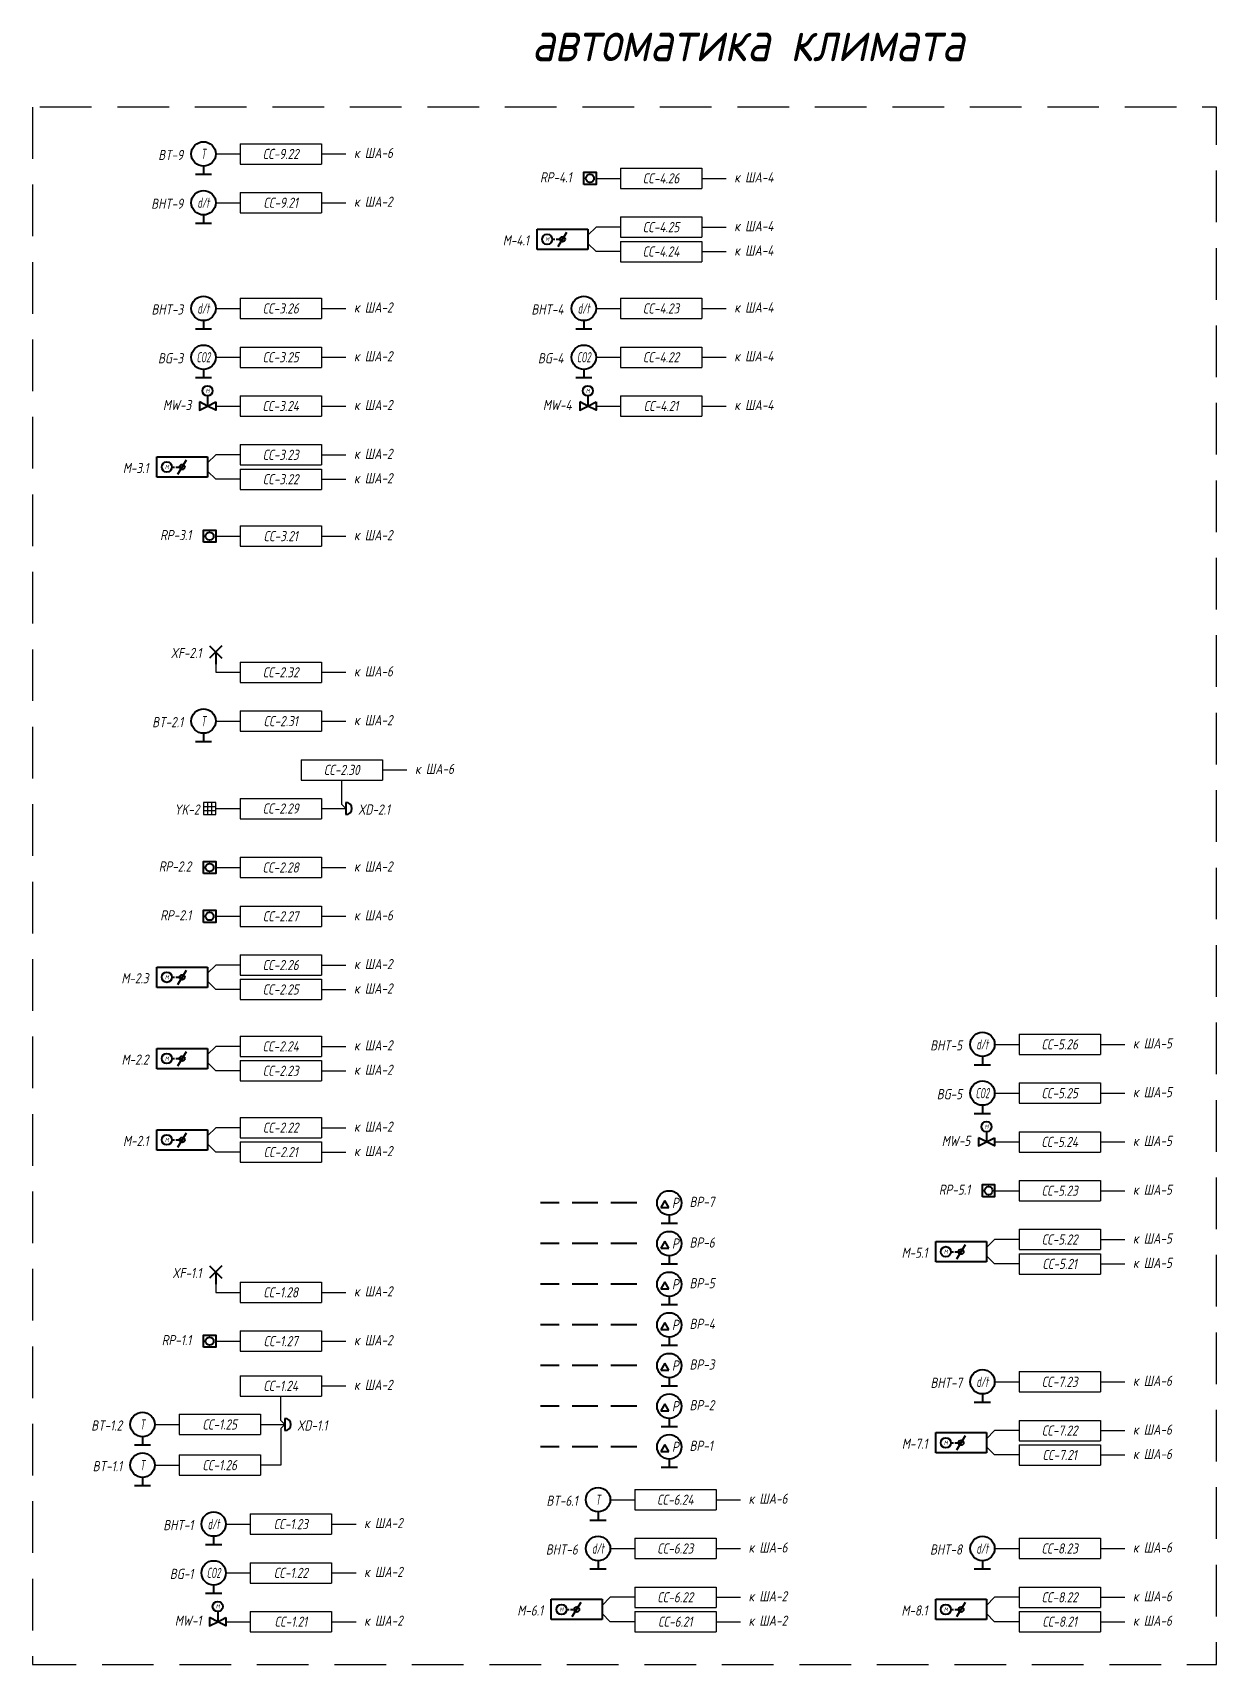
# Model space of a CAD drawing. Header units: millimetres. Extents: x -1048 to 2740, y -712 to 253.
# Drawn here: x 1325 to 1616, y -295.5 to 105.8 of the extents above; entities that cross this region are included whole.
import ezdxf
from ezdxf.enums import TextEntityAlignment as Align

# ---------------------------------------------------------------- set-up
doc = ezdxf.new("R2010")
doc.units = ezdxf.units.MM
doc.linetypes.add('DASHED', pattern=[19.05, 12.7, -6.35])
doc.layers.add('noprint', color=2, linetype='Continuous', plot=False)
doc.styles.get("Standard").update_dxf_attribs({"font": 'arial.ttf'})
doc.styles.add('ГОСТ-ISOCPEUR', font='isocpeui.ttf', dxfattribs={"width": 0.8})
doc.linetypes.add('24AC', pattern='A,20,-5,["24AC",Standard,S=2.54,R=0,X=-5,Y=-1.27],-5', length=30)

# ---------------------------------------------------------------- blocks, each defined once
blk = doc.blocks.new('вентиль с электроприводом')
at = {"color": 0, "linetype": 'DASHED', "lineweight": -2}
blk.add_line((0, 2.5), (0, 0), dxfattribs=at)
at = {"color": 0, "lineweight": -2}
for points in [[(-2, 1), (-2, -1), (0, 0), (-2, 1)], [(2, 1), (2, -1), (0, 0), (2, 1)]]:
    blk.add_lwpolyline(points, dxfattribs=at)
blk.add_circle((0, 3.75), 1.25, dxfattribs=at)
at = {"color": 0, "lineweight": -2, "style": 'ГОСТ-ISOCPEUR', "width": 0.8}
blk.add_text('M', height=1, rotation=360, dxfattribs=at).set_placement((0, 3.75), align=Align.MIDDLE_CENTER)
blk = doc.blocks.new('*T330')
at = {"color": 0, "lineweight": -2}
for p, q in [((0, 0), (20, 0)), ((0, 0), (0, -5)), ((20, 0), (20, -5)), ((0, -5), (20, -5))]:
    blk.add_line(p, q, dxfattribs=at)
at = {"color": 0, "insert": (10, -2.5), "char_height": 2.5, "width": 19, "attachment_point": 5, "style": 'ГОСТ-ISOCPEUR'}
blk.add_mtext('{СС-1.21}', dxfattribs=at)
blk = doc.blocks.new('датчик CO2')
at = {"color": 0, "lineweight": -2}
for p, q in [((-2, 0), (2, 0)), ((0, 2), (0, 0))]:
    blk.add_line(p, q, dxfattribs=at)
blk.add_circle((0, 5), 3, dxfattribs=at)
at = {"color": 0, "lineweight": -2, "style": 'ГОСТ-ISOCPEUR', "width": 0.6}
blk.add_text('CO2', height=2.5, rotation=360, dxfattribs=at).set_placement((-0.01, 5), align=Align.MIDDLE_CENTER)
blk = doc.blocks.new('*T331')
at = {"color": 0, "lineweight": -2}
for p, q in [((0, 0), (20, 0)), ((0, 0), (0, -5)), ((20, 0), (20, -5)), ((0, -5), (20, -5))]:
    blk.add_line(p, q, dxfattribs=at)
at = {"color": 0, "insert": (10, -2.5), "char_height": 2.5, "width": 19, "attachment_point": 5, "style": 'ГОСТ-ISOCPEUR'}
blk.add_mtext('{СС-1.22}', dxfattribs=at)
blk = doc.blocks.new('*T332')
at = {"color": 0, "lineweight": -2}
for p, q in [((0, 0), (20, 0)), ((0, 0), (0, -5)), ((20, 0), (20, -5)), ((0, -5), (20, -5))]:
    blk.add_line(p, q, dxfattribs=at)
at = {"color": 0, "insert": (10, -2.5), "char_height": 2.5, "width": 19, "attachment_point": 5, "style": 'ГОСТ-ISOCPEUR'}
blk.add_mtext('{СС-1.23}', dxfattribs=at)
blk = doc.blocks.new('датчик температуры и влажности')
at = {"color": 0, "lineweight": -2}
for p, q in [((-2, 0), (2, 0)), ((0, 2), (0, 0))]:
    blk.add_line(p, q, dxfattribs=at)
blk.add_circle((0, 5), 3, dxfattribs=at)
at = {"color": 0, "lineweight": -2, "style": 'ГОСТ-ISOCPEUR', "width": 0.6}
blk.add_text('d/t', height=2.5, rotation=360, dxfattribs=at).set_placement((-0.01, 5), align=Align.MIDDLE_CENTER)
blk = doc.blocks.new('*T334')
at = {"color": 0, "lineweight": -2}
for p, q in [((0, 0), (20, 0)), ((0, 0), (0, -5)), ((20, 0), (20, -5)), ((0, -5), (20, -5))]:
    blk.add_line(p, q, dxfattribs=at)
at = {"color": 0, "insert": (10, -2.5), "char_height": 2.5, "width": 19, "attachment_point": 5, "style": 'ГОСТ-ISOCPEUR'}
blk.add_mtext('{СС-6.24}', dxfattribs=at)
blk = doc.blocks.new('датчик температуры')
at = {"color": 0, "lineweight": -2}
for p, q in [((-2, 0), (2, 0)), ((0, 2), (0, 0))]:
    blk.add_line(p, q, dxfattribs=at)
blk.add_circle((0, 5), 3, dxfattribs=at)
at = {"color": 0, "lineweight": -2, "style": 'ГОСТ-ISOCPEUR', "width": 0.6}
blk.add_text('T', height=2.5, rotation=360, dxfattribs=at).set_placement((-0.01, 5), align=Align.MIDDLE_CENTER)
blk = doc.blocks.new('*T348')
at = {"color": 0, "lineweight": -2}
for p, q in [((0, 0), (20, 0)), ((0, 0), (0, -5)), ((20, 0), (20, -5)), ((0, -5), (20, -5))]:
    blk.add_line(p, q, dxfattribs=at)
at = {"color": 0, "insert": (10, -2.5), "char_height": 2.5, "width": 19, "attachment_point": 5, "style": 'ГОСТ-ISOCPEUR'}
blk.add_mtext('{СС-1.24}', dxfattribs=at)
blk = doc.blocks.new('коробка коммутационная')
at = {"color": 0, "lineweight": -2}
blk.add_line((0, 3), (0, 0), dxfattribs=at)
blk.add_arc((0, 1.5), 1.5, 270, 90, dxfattribs=at)
blk = doc.blocks.new('*T349')
at = {"color": 0, "lineweight": -2}
for p, q in [((0, 0), (20, 0)), ((0, 0), (0, -5)), ((20, 0), (20, -5)), ((0, -5), (20, -5))]:
    blk.add_line(p, q, dxfattribs=at)
at = {"color": 0, "insert": (10, -2.5), "char_height": 2.5, "width": 19, "attachment_point": 5, "style": 'ГОСТ-ISOCPEUR'}
blk.add_mtext('{СС-1.25}', dxfattribs=at)
blk = doc.blocks.new('*T350')
at = {"color": 0, "lineweight": -2}
for p, q in [((0, 0), (20, 0)), ((0, 0), (0, -5)), ((20, 0), (20, -5)), ((0, -5), (20, -5))]:
    blk.add_line(p, q, dxfattribs=at)
at = {"color": 0, "insert": (10, -2.5), "char_height": 2.5, "width": 19, "attachment_point": 5, "style": 'ГОСТ-ISOCPEUR'}
blk.add_mtext('{СС-1.26}', dxfattribs=at)
blk = doc.blocks.new('регулятор')
at = {"color": 0, "lineweight": -2}
blk.add_lwpolyline([(-1.5, -1.5), (-1.5, 1.5), (1.5, 1.5), (1.5, -1.5)], close=True, dxfattribs=at)
blk.add_circle((0, 0), 1, dxfattribs=at)
blk = doc.blocks.new('*T351')
at = {"color": 0, "lineweight": -2}
for p, q in [((0, 0), (20, 0)), ((0, 0), (0, -5)), ((20, 0), (20, -5)), ((0, -5), (20, -5))]:
    blk.add_line(p, q, dxfattribs=at)
at = {"color": 0, "insert": (10, -2.5), "char_height": 2.5, "width": 19, "attachment_point": 5, "style": 'ГОСТ-ISOCPEUR'}
blk.add_mtext('{СС-1.27}', dxfattribs=at)
blk = doc.blocks.new('дроссель d100')
at = {"color": 0, "lineweight": -2}
for p, q in [((0, 0), (0, 100)), ((0, 100), (250, 100)), ((103.4, 14.7), (146.6, 85.3)), ((250, 100), (250, 0)), ((250, 0), (0, 0))]:
    blk.add_line(p, q, dxfattribs=at)
at = {"color": 0, "linetype": 'DASHED', "lineweight": -2}
blk.add_line((75, 50), (125, 50), dxfattribs=at)
at = {"color": 0, "lineweight": -2}
for centre, radius in [((50, 50), 25), ((125, 50), 12.5)]:
    blk.add_circle(centre, radius, dxfattribs=at)
at = {"color": 0, "lineweight": -2, "style": 'ГОСТ-ISOCPEUR', "width": 0.8}
blk.add_text('M', height=20, dxfattribs=at).set_placement((50, 50), align=Align.MIDDLE_CENTER)
blk = doc.blocks.new('*T352')
at = {"color": 0, "lineweight": -2}
for p, q in [((0, 0), (20, 0)), ((0, 0), (0, -5)), ((20, 0), (20, -5)), ((0, -5), (20, -5))]:
    blk.add_line(p, q, dxfattribs=at)
at = {"color": 0, "insert": (10, -2.5), "char_height": 2.5, "width": 19, "attachment_point": 5, "style": 'ГОСТ-ISOCPEUR'}
blk.add_mtext('{СС-2.21}', dxfattribs=at)
blk = doc.blocks.new('*T353')
at = {"color": 0, "lineweight": -2}
for p, q in [((0, 0), (20, 0)), ((0, 0), (0, -5)), ((20, 0), (20, -5)), ((0, -5), (20, -5))]:
    blk.add_line(p, q, dxfattribs=at)
at = {"color": 0, "insert": (10, -2.5), "char_height": 2.5, "width": 19, "attachment_point": 5, "style": 'ГОСТ-ISOCPEUR'}
blk.add_mtext('{СС-2.22}', dxfattribs=at)
blk = doc.blocks.new('*T354')
at = {"color": 0, "lineweight": -2}
for p, q in [((0, 0), (20, 0)), ((0, 0), (0, -5)), ((20, 0), (20, -5)), ((0, -5), (20, -5))]:
    blk.add_line(p, q, dxfattribs=at)
at = {"color": 0, "insert": (10, -2.5), "char_height": 2.5, "width": 19, "attachment_point": 5, "style": 'ГОСТ-ISOCPEUR'}
blk.add_mtext('{СС-2.23}', dxfattribs=at)
blk = doc.blocks.new('*T355')
at = {"color": 0, "lineweight": -2}
for p, q in [((0, 0), (20, 0)), ((0, 0), (0, -5)), ((20, 0), (20, -5)), ((0, -5), (20, -5))]:
    blk.add_line(p, q, dxfattribs=at)
at = {"color": 0, "insert": (10, -2.5), "char_height": 2.5, "width": 19, "attachment_point": 5, "style": 'ГОСТ-ISOCPEUR'}
blk.add_mtext('{СС-2.24}', dxfattribs=at)
blk = doc.blocks.new('*T356')
at = {"color": 0, "lineweight": -2}
for p, q in [((0, 0), (20, 0)), ((0, 0), (0, -5)), ((20, 0), (20, -5)), ((0, -5), (20, -5))]:
    blk.add_line(p, q, dxfattribs=at)
at = {"color": 0, "insert": (10, -2.5), "char_height": 2.5, "width": 19, "attachment_point": 5, "style": 'ГОСТ-ISOCPEUR'}
blk.add_mtext('{СС-2.25}', dxfattribs=at)
blk = doc.blocks.new('*T357')
at = {"color": 0, "lineweight": -2}
for p, q in [((0, 0), (20, 0)), ((0, 0), (0, -5)), ((20, 0), (20, -5)), ((0, -5), (20, -5))]:
    blk.add_line(p, q, dxfattribs=at)
at = {"color": 0, "insert": (10, -2.5), "char_height": 2.5, "width": 19, "attachment_point": 5, "style": 'ГОСТ-ISOCPEUR'}
blk.add_mtext('{СС-2.26}', dxfattribs=at)
blk = doc.blocks.new('*T358')
at = {"color": 0, "lineweight": -2}
for p, q in [((0, 0), (20, 0)), ((0, 0), (0, -5)), ((20, 0), (20, -5)), ((0, -5), (20, -5))]:
    blk.add_line(p, q, dxfattribs=at)
at = {"color": 0, "insert": (10, -2.5), "char_height": 2.5, "width": 19, "attachment_point": 5, "style": 'ГОСТ-ISOCPEUR'}
blk.add_mtext('{СС-2.27}', dxfattribs=at)
blk = doc.blocks.new('*T359')
at = {"color": 0, "lineweight": -2}
for p, q in [((0, 0), (20, 0)), ((0, 0), (0, -5)), ((20, 0), (20, -5)), ((0, -5), (20, -5))]:
    blk.add_line(p, q, dxfattribs=at)
at = {"color": 0, "insert": (10, -2.5), "char_height": 2.5, "width": 19, "attachment_point": 5, "style": 'ГОСТ-ISOCPEUR'}
blk.add_mtext('{СС-2.28}', dxfattribs=at)
blk = doc.blocks.new('клавиатура ОС')
at = {"color": 0}
for p, q in [((0, 2), (3, 2)), ((0, 1), (3, 1)), ((1, 3), (1, 0)), ((2, 3), (2, 0))]:
    blk.add_line(p, q, dxfattribs=at)
blk.add_lwpolyline([(0, 0), (3, 0), (3, 3), (0, 3)], close=True, dxfattribs=at)
blk = doc.blocks.new('*T360')
at = {"color": 0, "lineweight": -2}
for p, q in [((0, 0), (20, 0)), ((0, 0), (0, -5)), ((20, 0), (20, -5)), ((0, -5), (20, -5))]:
    blk.add_line(p, q, dxfattribs=at)
at = {"color": 0, "insert": (10, -2.5), "char_height": 2.5, "width": 19, "attachment_point": 5, "style": 'ГОСТ-ISOCPEUR'}
blk.add_mtext('{СС-2.29}', dxfattribs=at)
blk = doc.blocks.new('*T361')
at = {"color": 0, "lineweight": -2}
for p, q in [((0, 0), (20, 0)), ((0, 0), (0, -5)), ((20, 0), (20, -5)), ((0, -5), (20, -5))]:
    blk.add_line(p, q, dxfattribs=at)
at = {"color": 0, "insert": (10, -2.5), "char_height": 2.5, "width": 19, "attachment_point": 5, "style": 'ГОСТ-ISOCPEUR'}
blk.add_mtext('{СС-2.30}', dxfattribs=at)
blk = doc.blocks.new('*T362')
at = {"color": 0, "lineweight": -2}
for p, q in [((0, 0), (20, 0)), ((0, 0), (0, -5)), ((20, 0), (20, -5)), ((0, -5), (20, -5))]:
    blk.add_line(p, q, dxfattribs=at)
at = {"color": 0, "insert": (10, -2.5), "char_height": 2.5, "width": 19, "attachment_point": 5, "style": 'ГОСТ-ISOCPEUR'}
blk.add_mtext('{СС-3.21}', dxfattribs=at)
blk = doc.blocks.new('*T363')
at = {"color": 0, "lineweight": -2}
for p, q in [((0, 0), (20, 0)), ((0, 0), (0, -5)), ((20, 0), (20, -5)), ((0, -5), (20, -5))]:
    blk.add_line(p, q, dxfattribs=at)
at = {"color": 0, "insert": (10, -2.5), "char_height": 2.5, "width": 19, "attachment_point": 5, "style": 'ГОСТ-ISOCPEUR'}
blk.add_mtext('{СС-3.22}', dxfattribs=at)
blk = doc.blocks.new('*T364')
at = {"color": 0, "lineweight": -2}
for p, q in [((0, 0), (20, 0)), ((0, 0), (0, -5)), ((20, 0), (20, -5)), ((0, -5), (20, -5))]:
    blk.add_line(p, q, dxfattribs=at)
at = {"color": 0, "insert": (10, -2.5), "char_height": 2.5, "width": 19, "attachment_point": 5, "style": 'ГОСТ-ISOCPEUR'}
blk.add_mtext('{СС-3.23}', dxfattribs=at)
blk = doc.blocks.new('*T365')
at = {"color": 0, "lineweight": -2}
for p, q in [((0, 0), (20, 0)), ((0, 0), (0, -5)), ((20, 0), (20, -5)), ((0, -5), (20, -5))]:
    blk.add_line(p, q, dxfattribs=at)
at = {"color": 0, "insert": (10, -2.5), "char_height": 2.5, "width": 19, "attachment_point": 5, "style": 'ГОСТ-ISOCPEUR'}
blk.add_mtext('{СС-3.24}', dxfattribs=at)
blk = doc.blocks.new('*T366')
at = {"color": 0, "lineweight": -2}
for p, q in [((0, 0), (20, 0)), ((0, 0), (0, -5)), ((20, 0), (20, -5)), ((0, -5), (20, -5))]:
    blk.add_line(p, q, dxfattribs=at)
at = {"color": 0, "insert": (10, -2.5), "char_height": 2.5, "width": 19, "attachment_point": 5, "style": 'ГОСТ-ISOCPEUR'}
blk.add_mtext('{СС-3.25}', dxfattribs=at)
blk = doc.blocks.new('*T367')
at = {"color": 0, "lineweight": -2}
for p, q in [((0, 0), (20, 0)), ((0, 0), (0, -5)), ((20, 0), (20, -5)), ((0, -5), (20, -5))]:
    blk.add_line(p, q, dxfattribs=at)
at = {"color": 0, "insert": (10, -2.5), "char_height": 2.5, "width": 19, "attachment_point": 5, "style": 'ГОСТ-ISOCPEUR'}
blk.add_mtext('{СС-3.26}', dxfattribs=at)
blk = doc.blocks.new('*T368')
at = {"color": 0, "lineweight": -2}
for p, q in [((0, 0), (20, 0)), ((0, 0), (0, -5)), ((20, 0), (20, -5)), ((0, -5), (20, -5))]:
    blk.add_line(p, q, dxfattribs=at)
at = {"color": 0, "insert": (10, -2.5), "char_height": 2.5, "width": 19, "attachment_point": 5, "style": 'ГОСТ-ISOCPEUR'}
blk.add_mtext('{СС-9.21}', dxfattribs=at)
blk = doc.blocks.new('*T369')
at = {"color": 0, "lineweight": -2}
for p, q in [((0, 0), (20, 0)), ((0, 0), (0, -5)), ((20, 0), (20, -5)), ((0, -5), (20, -5))]:
    blk.add_line(p, q, dxfattribs=at)
at = {"color": 0, "insert": (10, -2.5), "char_height": 2.5, "width": 19, "attachment_point": 5, "style": 'ГОСТ-ISOCPEUR'}
blk.add_mtext('{СС-9.22}', dxfattribs=at)
blk = doc.blocks.new('*T370')
at = {"color": 0, "lineweight": -2}
for p, q in [((0, 0), (20, 0)), ((0, 0), (0, -5)), ((20, 0), (20, -5)), ((0, -5), (20, -5))]:
    blk.add_line(p, q, dxfattribs=at)
at = {"color": 0, "insert": (10, -2.5), "char_height": 2.5, "width": 19, "attachment_point": 5, "style": 'ГОСТ-ISOCPEUR'}
blk.add_mtext('{СС-6.21}', dxfattribs=at)
blk = doc.blocks.new('*T371')
at = {"color": 0, "lineweight": -2}
for p, q in [((0, 0), (20, 0)), ((0, 0), (0, -5)), ((20, 0), (20, -5)), ((0, -5), (20, -5))]:
    blk.add_line(p, q, dxfattribs=at)
at = {"color": 0, "insert": (10, -2.5), "char_height": 2.5, "width": 19, "attachment_point": 5, "style": 'ГОСТ-ISOCPEUR'}
blk.add_mtext('{СС-6.22}', dxfattribs=at)
blk = doc.blocks.new('*T372')
at = {"color": 0, "lineweight": -2}
for p, q in [((0, 0), (20, 0)), ((0, 0), (0, -5)), ((20, 0), (20, -5)), ((0, -5), (20, -5))]:
    blk.add_line(p, q, dxfattribs=at)
at = {"color": 0, "insert": (10, -2.5), "char_height": 2.5, "width": 19, "attachment_point": 5, "style": 'ГОСТ-ISOCPEUR'}
blk.add_mtext('{СС-6.23}', dxfattribs=at)
blk = doc.blocks.new('*T374')
at = {"color": 0, "lineweight": -2}
for p, q in [((0, 0), (20, 0)), ((0, 0), (0, -5)), ((20, 0), (20, -5)), ((0, -5), (20, -5))]:
    blk.add_line(p, q, dxfattribs=at)
at = {"color": 0, "insert": (10, -2.5), "char_height": 2.5, "width": 19, "attachment_point": 5, "style": 'ГОСТ-ISOCPEUR'}
blk.add_mtext('{СС-5.21}', dxfattribs=at)
blk = doc.blocks.new('*T375')
at = {"color": 0, "lineweight": -2}
for p, q in [((0, 0), (20, 0)), ((0, 0), (0, -5)), ((20, 0), (20, -5)), ((0, -5), (20, -5))]:
    blk.add_line(p, q, dxfattribs=at)
at = {"color": 0, "insert": (10, -2.5), "char_height": 2.5, "width": 19, "attachment_point": 5, "style": 'ГОСТ-ISOCPEUR'}
blk.add_mtext('{СС-5.22}', dxfattribs=at)
blk = doc.blocks.new('*T376')
at = {"color": 0, "lineweight": -2}
for p, q in [((0, 0), (20, 0)), ((0, 0), (0, -5)), ((20, 0), (20, -5)), ((0, -5), (20, -5))]:
    blk.add_line(p, q, dxfattribs=at)
at = {"color": 0, "insert": (10, -2.5), "char_height": 2.5, "width": 19, "attachment_point": 5, "style": 'ГОСТ-ISOCPEUR'}
blk.add_mtext('{СС-5.23}', dxfattribs=at)
blk = doc.blocks.new('*T377')
at = {"color": 0, "lineweight": -2}
for p, q in [((0, 0), (20, 0)), ((0, 0), (0, -5)), ((20, 0), (20, -5)), ((0, -5), (20, -5))]:
    blk.add_line(p, q, dxfattribs=at)
at = {"color": 0, "insert": (10, -2.5), "char_height": 2.5, "width": 19, "attachment_point": 5, "style": 'ГОСТ-ISOCPEUR'}
blk.add_mtext('{СС-5.24}', dxfattribs=at)
blk = doc.blocks.new('*T378')
at = {"color": 0, "lineweight": -2}
for p, q in [((0, 0), (20, 0)), ((0, 0), (0, -5)), ((20, 0), (20, -5)), ((0, -5), (20, -5))]:
    blk.add_line(p, q, dxfattribs=at)
at = {"color": 0, "insert": (10, -2.5), "char_height": 2.5, "width": 19, "attachment_point": 5, "style": 'ГОСТ-ISOCPEUR'}
blk.add_mtext('{СС-5.25}', dxfattribs=at)
blk = doc.blocks.new('*T379')
at = {"color": 0, "lineweight": -2}
for p, q in [((0, 0), (20, 0)), ((0, 0), (0, -5)), ((20, 0), (20, -5)), ((0, -5), (20, -5))]:
    blk.add_line(p, q, dxfattribs=at)
at = {"color": 0, "insert": (10, -2.5), "char_height": 2.5, "width": 19, "attachment_point": 5, "style": 'ГОСТ-ISOCPEUR'}
blk.add_mtext('{СС-5.26}', dxfattribs=at)
blk = doc.blocks.new('*T380')
at = {"color": 0, "lineweight": -2}
for p, q in [((0, 0), (20, 0)), ((0, 0), (0, -5)), ((20, 0), (20, -5)), ((0, -5), (20, -5))]:
    blk.add_line(p, q, dxfattribs=at)
at = {"color": 0, "insert": (10, -2.5), "char_height": 2.5, "width": 19, "attachment_point": 5, "style": 'ГОСТ-ISOCPEUR'}
blk.add_mtext('{СС-8.21}', dxfattribs=at)
blk = doc.blocks.new('*T381')
at = {"color": 0, "lineweight": -2}
for p, q in [((0, 0), (20, 0)), ((0, 0), (0, -5)), ((20, 0), (20, -5)), ((0, -5), (20, -5))]:
    blk.add_line(p, q, dxfattribs=at)
at = {"color": 0, "insert": (10, -2.5), "char_height": 2.5, "width": 19, "attachment_point": 5, "style": 'ГОСТ-ISOCPEUR'}
blk.add_mtext('{СС-8.22}', dxfattribs=at)
blk = doc.blocks.new('*T382')
at = {"color": 0, "lineweight": -2}
for p, q in [((0, 0), (20, 0)), ((0, 0), (0, -5)), ((20, 0), (20, -5)), ((0, -5), (20, -5))]:
    blk.add_line(p, q, dxfattribs=at)
at = {"color": 0, "insert": (10, -2.5), "char_height": 2.5, "width": 19, "attachment_point": 5, "style": 'ГОСТ-ISOCPEUR'}
blk.add_mtext('{СС-8.23}', dxfattribs=at)
blk = doc.blocks.new('*T383')
at = {"color": 0, "lineweight": -2}
for p, q in [((0, 0), (20, 0)), ((0, 0), (0, -5)), ((20, 0), (20, -5)), ((0, -5), (20, -5))]:
    blk.add_line(p, q, dxfattribs=at)
at = {"color": 0, "insert": (10, -2.5), "char_height": 2.5, "width": 19, "attachment_point": 5, "style": 'ГОСТ-ISOCPEUR'}
blk.add_mtext('{СС-7.21}', dxfattribs=at)
blk = doc.blocks.new('*T384')
at = {"color": 0, "lineweight": -2}
for p, q in [((0, 0), (20, 0)), ((0, 0), (0, -5)), ((20, 0), (20, -5)), ((0, -5), (20, -5))]:
    blk.add_line(p, q, dxfattribs=at)
at = {"color": 0, "insert": (10, -2.5), "char_height": 2.5, "width": 19, "attachment_point": 5, "style": 'ГОСТ-ISOCPEUR'}
blk.add_mtext('{СС-7.22}', dxfattribs=at)
blk = doc.blocks.new('*T385')
at = {"color": 0, "lineweight": -2}
for p, q in [((0, 0), (20, 0)), ((0, 0), (0, -5)), ((20, 0), (20, -5)), ((0, -5), (20, -5))]:
    blk.add_line(p, q, dxfattribs=at)
at = {"color": 0, "insert": (10, -2.5), "char_height": 2.5, "width": 19, "attachment_point": 5, "style": 'ГОСТ-ISOCPEUR'}
blk.add_mtext('{СС-7.23}', dxfattribs=at)
blk = doc.blocks.new('датчик давления')
at = {"color": 0, "lineweight": -2}
for p, q in [((-1.09, 5.56), (-2.09, 3.83)), ((-0.09, 3.83), (-1.09, 5.56)), ((-2.09, 3.83), (-0.09, 3.83)), ((-2, 0), (2, 0)), ((0, 2), (0, 0))]:
    blk.add_line(p, q, dxfattribs=at)
blk.add_circle((0, 5), 3, dxfattribs=at)
at = {"color": 0, "lineweight": -2, "style": 'ГОСТ-ISOCPEUR', "width": 0.8}
blk.add_text('P', height=2.5, rotation=360, dxfattribs=at).set_placement((1.5, 5), align=Align.MIDDLE_CENTER)
blk = doc.blocks.new('*T386')
at = {"color": 0, "lineweight": -2}
for p, q in [((0, 0), (20, 0)), ((0, 0), (0, -5)), ((20, 0), (20, -5)), ((0, -5), (20, -5))]:
    blk.add_line(p, q, dxfattribs=at)
at = {"color": 0, "insert": (10, -2.5), "char_height": 2.5, "width": 19, "attachment_point": 5, "style": 'ГОСТ-ISOCPEUR'}
blk.add_mtext('{СС-2.31}', dxfattribs=at)
blk = doc.blocks.new('*T387')
at = {"color": 0, "lineweight": -2}
for p, q in [((0, 0), (20, 0)), ((0, 0), (0, -5)), ((20, 0), (20, -5)), ((0, -5), (20, -5))]:
    blk.add_line(p, q, dxfattribs=at)
at = {"color": 0, "insert": (10, -2.5), "char_height": 2.5, "width": 19, "attachment_point": 5, "style": 'ГОСТ-ISOCPEUR'}
blk.add_mtext('{СС-4.21}', dxfattribs=at)
blk = doc.blocks.new('*T388')
at = {"color": 0, "lineweight": -2}
for p, q in [((0, 0), (20, 0)), ((0, 0), (0, -5)), ((20, 0), (20, -5)), ((0, -5), (20, -5))]:
    blk.add_line(p, q, dxfattribs=at)
at = {"color": 0, "insert": (10, -2.5), "char_height": 2.5, "width": 19, "attachment_point": 5, "style": 'ГОСТ-ISOCPEUR'}
blk.add_mtext('{СС-4.22}', dxfattribs=at)
blk = doc.blocks.new('*T389')
at = {"color": 0, "lineweight": -2}
for p, q in [((0, 0), (20, 0)), ((0, 0), (0, -5)), ((20, 0), (20, -5)), ((0, -5), (20, -5))]:
    blk.add_line(p, q, dxfattribs=at)
at = {"color": 0, "insert": (10, -2.5), "char_height": 2.5, "width": 19, "attachment_point": 5, "style": 'ГОСТ-ISOCPEUR'}
blk.add_mtext('{СС-4.23}', dxfattribs=at)
blk = doc.blocks.new('*T390')
at = {"color": 0, "lineweight": -2}
for p, q in [((0, 0), (20, 0)), ((0, 0), (0, -5)), ((20, 0), (20, -5)), ((0, -5), (20, -5))]:
    blk.add_line(p, q, dxfattribs=at)
at = {"color": 0, "insert": (10, -2.5), "char_height": 2.5, "width": 19, "attachment_point": 5, "style": 'ГОСТ-ISOCPEUR'}
blk.add_mtext('{СС-4.24}', dxfattribs=at)
blk = doc.blocks.new('*T391')
at = {"color": 0, "lineweight": -2}
for p, q in [((0, 0), (20, 0)), ((0, 0), (0, -5)), ((20, 0), (20, -5)), ((0, -5), (20, -5))]:
    blk.add_line(p, q, dxfattribs=at)
at = {"color": 0, "insert": (10, -2.5), "char_height": 2.5, "width": 19, "attachment_point": 5, "style": 'ГОСТ-ISOCPEUR'}
blk.add_mtext('{СС-4.25}', dxfattribs=at)
blk = doc.blocks.new('*T392')
at = {"color": 0, "lineweight": -2}
for p, q in [((0, 0), (20, 0)), ((0, 0), (0, -5)), ((20, 0), (20, -5)), ((0, -5), (20, -5))]:
    blk.add_line(p, q, dxfattribs=at)
at = {"color": 0, "insert": (10, -2.5), "char_height": 2.5, "width": 19, "attachment_point": 5, "style": 'ГОСТ-ISOCPEUR'}
blk.add_mtext('{СС-4.26}', dxfattribs=at)
blk = doc.blocks.new('*T468')
at = {"color": 0, "lineweight": -2}
for p, q in [((0, 0), (20, 0)), ((0, 0), (0, -5)), ((20, 0), (20, -5)), ((0, -5), (20, -5))]:
    blk.add_line(p, q, dxfattribs=at)
at = {"color": 0, "insert": (10, -2.5), "char_height": 2.5, "width": 19, "attachment_point": 5, "style": 'ГОСТ-ISOCPEUR'}
blk.add_mtext('{СС-1.28}', dxfattribs=at)
blk = doc.blocks.new('стац. точка')
at = {"color": 0, "lineweight": -2}
for p, q in [((-1.5, 1.5), (1.5, -1.5)), ((1.5, 1.5), (-1.5, -1.5)), ((0, 0), (0, -3))]:
    blk.add_line(p, q, dxfattribs=at)
blk = doc.blocks.new('*T469')
at = {"color": 0, "lineweight": -2}
for p, q in [((0, 0), (20, 0)), ((0, 0), (0, -5)), ((20, 0), (20, -5)), ((0, -5), (20, -5))]:
    blk.add_line(p, q, dxfattribs=at)
at = {"color": 0, "insert": (10, -2.5), "char_height": 2.5, "width": 19, "attachment_point": 5, "style": 'ГОСТ-ISOCPEUR'}
blk.add_mtext('{СС-2.32}', dxfattribs=at)

msp = doc.modelspace()

# ---------------------------------------------------------------- linework, layer by layer
at = {"ltscale": 0.2}
for p, q in [((1370, 76), (1376, 76)), ((1396, 76), (1402, 76)), ((1463.5, 70), (1469.5, 70)), ((1489.5, 70), (1495.5, 70)), ((1370, 64), (1376, 64)), ((1396, 64), (1402, 64)), ((1489.5, 58), (1495.5, 58)), ((1370, 38), (1376, 38)), ((1396, 38), (1402, 38)), ((1463.5, 38), (1469.5, 38)), ((1489.5, 38), (1495.5, 38)), ((1370, 26), (1376, 26)), ((1396, 26), (1402, 26)), ((1463.5, 26), (1469.5, 26)), ((1489.5, 26), (1495.5, 26)), ((1396, 2), (1402, 2)), ((1370, -18), (1376, -18)), ((1396, -18), (1402, -18)), ((1396, -51.5), (1402, -51.5)), ((1370, -63.5), (1376, -63.5)), ((1396, -63.5), (1402, -63.5)), ((1411, -75.5), (1417, -75.5)), ((1370, -85), (1376, -85)), ((1396, -85), (1402, -85)), ((1370, -99.5), (1376, -99.5)), ((1396, -99.5), (1402, -99.5)), ((1370, -111.5), (1376, -111.5)), ((1396, -111.5), (1402, -111.5)), ((1396, -123.5), (1402, -123.5)), ((1396, -143.5), (1402, -143.5)), ((1561.5, -143), (1567.5, -143)), ((1587.5, -143), (1593.5, -143)), ((1561.5, -155), (1567.5, -155)), ((1587.5, -155), (1593.5, -155)), ((1396, -163.5), (1402, -163.5)), ((1561.5, -179), (1567.5, -179)), ((1587.5, -179), (1593.5, -179)), ((1587.5, -191), (1593.5, -191)), ((1396, -204), (1402, -204)), ((1370, -216), (1376, -216)), ((1396, -216), (1402, -216)), ((1396, -227), (1402, -227)), ((1561.5, -226), (1567.5, -226)), ((1587.5, -226), (1593.5, -226)), ((1355, -236.5), (1361, -236.5)), ((1381, -236.5), (1387, -236.5)), ((1587.5, -238), (1593.5, -238)), ((1355, -246.5), (1361, -246.5)), ((1467, -255), (1473, -255)), ((1493, -255), (1499, -255)), ((1372.5, -261), (1378.5, -261)), ((1398.5, -261), (1404.5, -261)), ((1467, -267), (1473, -267)), ((1493, -267), (1499, -267)), ((1561.5, -267), (1567.5, -267)), ((1587.5, -267), (1593.5, -267)), ((1372.5, -273), (1378.5, -273)), ((1398.5, -273), (1404.5, -273)), ((1493, -279), (1499, -279)), ((1587.5, -279), (1593.5, -279))]:
    msp.add_line(p, q, dxfattribs=at)
at = {"linetype": '24AC', "ltscale": 0.2}
for p, q in [((1489.5, 52), (1495.5, 52)), ((1370, 14), (1376, 14)), ((1396, 14), (1402, 14)), ((1463.5, 14), (1469.5, 14)), ((1489.5, 14), (1495.5, 14)), ((1396, -4), (1402, -4)), ((1396, -129.5), (1402, -129.5)), ((1396, -149.5), (1402, -149.5)), ((1561.5, -167), (1567.5, -167)), ((1587.5, -167), (1593.5, -167)), ((1396, -169.5), (1402, -169.5)), ((1587.5, -197), (1593.5, -197)), ((1587.5, -244), (1593.5, -244)), ((1372.5, -285), (1378.5, -285)), ((1398.5, -285), (1404.5, -285)), ((1493, -285), (1499, -285)), ((1587.5, -285), (1593.5, -285))]:
    msp.add_line(p, q, dxfattribs=at)
at = {"linetype": 'DASHED', "lineweight": 40, "ltscale": 0.5}
for p, q in [((1473.5, -182), (1449.84, -182)), ((1473.5, -192), (1449.84, -192)), ((1473.5, -202), (1449.84, -202)), ((1473.5, -212), (1449.84, -212)), ((1473.5, -222), (1449.84, -222)), ((1473.5, -232), (1449.84, -232)), ((1473.5, -242), (1449.84, -242))]:
    msp.add_line(p, q, dxfattribs=at)
for points in [[(1469.5, 58), (1463.5, 58), (1461.5, 56)], [(1376, 2), (1370, 2), (1368, 0)], [(1376, -123.5), (1370, -123.5), (1368, -125.5)], [(1376, -143.5), (1370, -143.5), (1368, -145.5)], [(1376, -163.5), (1370, -163.5), (1368, -165.5)], [(1567.5, -191), (1561.5, -191), (1559.5, -193)], [(1567.5, -238), (1561.5, -238), (1559.5, -240)], [(1473, -279), (1467, -279), (1465, -281)], [(1567.5, -279), (1561.5, -279), (1559.5, -281)]]:
    msp.add_lwpolyline(points)
at = {"linetype": '24AC', "ltscale": 0.2, "flags": 128}
for points in [[(1469.5, 52), (1463.5, 52), (1461.5, 54)], [(1376, -4), (1370, -4), (1368, -2)], [(1376, -129.5), (1370, -129.5), (1368, -127.5)], [(1376, -149.5), (1370, -149.5), (1368, -147.5)], [(1376, -169.5), (1370, -169.5), (1368, -167.5)], [(1567.5, -197), (1561.5, -197), (1559.5, -195)], [(1567.5, -244), (1561.5, -244), (1559.5, -242)], [(1473, -285), (1467, -285), (1465, -283)], [(1567.5, -285), (1561.5, -285), (1559.5, -283)]]:
    msp.add_lwpolyline(points, dxfattribs=at)
at = {"ltscale": 0.2, "flags": 128}
for points in [[(1370, -49.5), (1370, -51.5), (1376, -51.5)], [(1370, -202), (1370, -204), (1376, -204)], [(1387, -236.5), (1386, -237.5), (1386, -246.5), (1381, -246.5)]]:
    msp.add_lwpolyline(points, dxfattribs=at)
at = {"ltscale": 8, "flags": 128}
for points in [[(1402, -85), (1401, -84), (1401, -78)], [(1387, -236.5), (1386, -235.5), (1386, -229.5)]]:
    msp.add_lwpolyline(points, dxfattribs=at)
at = {"layer": 'noprint', "linetype": 'DASHED', "flags": 128}
msp.add_lwpolyline([(1325, 87.5), (1325, -295.5), (1616, -295.5), (1616, 87.5)], close=True, dxfattribs=at)

# ---------------------------------------------------------------- block references
at = {"lineweight": 40}
for name, p in [('датчик температуры', (1367, 71)), ('регулятор', (1462, 70)), ('датчик температуры и влажности', (1367, 59)), ('датчик температуры и влажности', (1367, 33)), ('датчик температуры и влажности', (1460.5, 33)), ('датчик CO2', (1367, 21)), ('датчик CO2', (1460.5, 21)), ('вентиль с электроприводом', (1368, 14)), ('вентиль с электроприводом', (1461.5, 14)), ('регулятор', (1368.5, -18)), ('датчик температуры', (1367, -68.5)), ('клавиатура ОС', (1367, -86.5)), ('коробка коммутационная', (1402, -86.5)), ('регулятор', (1368.5, -99.5)), ('регулятор', (1368.5, -111.5)), ('датчик температуры и влажности', (1558.5, -148)), ('датчик CO2', (1558.5, -160)), ('вентиль с электроприводом', (1559.5, -167)), ('датчик давления', (1481.5, -187)), ('регулятор', (1560, -179)), ('датчик давления', (1481.5, -197)), ('датчик давления', (1481.5, -207)), ('датчик давления', (1481.5, -217)), ('регулятор', (1368.5, -216)), ('датчик давления', (1481.5, -227)), ('датчик температуры и влажности', (1558.5, -231)), ('датчик давления', (1481.5, -237)), ('датчик температуры', (1352, -241.5)), ('коробка коммутационная', (1387, -238)), ('датчик давления', (1481.5, -247)), ('датчик температуры', (1352, -251.5)), ('датчик температуры', (1464, -260)), ('датчик температуры и влажности', (1369.5, -266)), ('датчик температуры и влажности', (1464, -272)), ('датчик температуры и влажности', (1558.5, -272)), ('датчик CO2', (1369.5, -278)), ('вентиль с электроприводом', (1370.5, -285))]:
    msp.add_blockref(name, p, dxfattribs=at)
for name, p in [('*T369', (1376, 78.5)), ('*T392', (1469.5, 72.5)), ('*T368', (1376, 66.5)), ('*T391', (1469.5, 60.5)), ('*T390', (1469.5, 54.5)), ('*T367', (1376, 40.5)), ('*T389', (1469.5, 40.5)), ('*T366', (1376, 28.5)), ('*T388', (1469.5, 28.5)), ('*T365', (1376, 16.5)), ('*T387', (1469.5, 16.5)), ('*T364', (1376, 4.5)), ('*T363', (1376, -1.5)), ('*T362', (1376, -15.5)), ('*T469', (1376, -49)), ('*T386', (1376, -61)), ('*T361', (1391, -73)), ('*T360', (1376, -82.5)), ('*T359', (1376, -97)), ('*T358', (1376, -109)), ('*T357', (1376, -121)), ('*T356', (1376, -127)), ('*T355', (1376, -141)), ('*T379', (1567.5, -140.5)), ('*T354', (1376, -147)), ('*T378', (1567.5, -152.5)), ('*T353', (1376, -161)), ('*T377', (1567.5, -164.5)), ('*T352', (1376, -167)), ('*T376', (1567.5, -176.5)), ('*T375', (1567.5, -188.5)), ('*T374', (1567.5, -194.5)), ('*T468', (1376, -201.5)), ('*T351', (1376, -213.5)), ('*T348', (1376, -224.5)), ('*T385', (1567.5, -223.5)), ('*T349', (1361, -234)), ('*T384', (1567.5, -235.5)), ('*T350', (1361, -244)), ('*T383', (1567.5, -241.5)), ('*T334', (1473, -252.5)), ('*T332', (1378.5, -258.5)), ('*T372', (1473, -264.5)), ('*T382', (1567.5, -264.5)), ('*T331', (1378.5, -270.5)), ('*T371', (1473, -276.5)), ('*T381', (1567.5, -276.5)), ('*T330', (1378.5, -282.5)), ('*T370', (1473, -282.5)), ('*T380', (1567.5, -282.5))]:
    msp.add_blockref(name, p)
at = {"lineweight": 40, "xscale": 0.05, "yscale": 0.05, "zscale": 0.05, "rotation": 360}
for p in [(1449, 52.5), (1355.5, -3.5), (1355.5, -129), (1355.5, -149), (1355.5, -169), (1547, -196.5), (1547, -243.5), (1452.5, -284.5), (1547, -284.5)]:
    msp.add_blockref('дроссель d100', p, dxfattribs=at)
at = {"color": 5, "lineweight": 40}
for p in [(1370, -46.5), (1370, -199)]:
    msp.add_blockref('стац. точка', p, dxfattribs=at)

# ---------------------------------------------------------------- texts
at = {"style": 'ГОСТ-ISOCPEUR', "width": 0.8}
for s, p in [('BT-9', (1362, 74.5)), ('RP-4.1', (1457.5, 69)), ('BHT-9', (1362, 62.5)), ('M-4.1', (1447, 53.5)), ('BHT-3', (1362, 36.5)), ('BHT-4', (1455.5, 36.5)), ('BG-3', (1362, 24.5)), ('BG-4', (1455.5, 24.5)), ('MW-3', (1364, 13)), ('MW-4', (1457.5, 13)), ('M-3.1', (1353.5, -2.5)), ('RP-3.1', (1364, -19)), ('XF-2.1', (1366.5, -48)), ('BT-2.1', (1362, -65)), ('YK-2', (1366, -86.5)), ('RP-2.2', (1364, -100.5)), ('RP-2.1', (1364, -112.5)), ('M-2.3', (1353.5, -128)), ('BHT-5', (1553.5, -144.5)), ('M-2.2', (1353.5, -148)), ('BG-5', (1553.5, -156.5)), ('M-2.1', (1353.5, -168)), ('MW-5', (1555.5, -168)), ('RP-5.1', (1555.5, -180)), ('M-5.1', (1545, -195.5)), ('XF-1.1', (1366.5, -200.5)), ('RP-1.1', (1364, -217)), ('BHT-7', (1553.5, -227.5)), ('BT-1.2', (1347, -238)), ('M-7.1', (1545, -242.5)), ('BT-1.1', (1347, -248)), ('BT-6.1', (1459, -256.5)), ('BHT-1', (1364.5, -262.5)), ('BHT-6', (1459, -268.5)), ('BHT-8', (1553.5, -268.5)), ('BG-1', (1364.5, -274.5)), ('MW-1', (1366.5, -286)), ('M-6.1', (1450.5, -283.5)), ('M-8.1', (1545, -283.5))]:
    msp.add_text(s, height=2.5, dxfattribs=at).set_placement(p, align=Align.RIGHT)
for s, p in [('к ША-6', (1404, 75)), ('к ША-4', (1497.5, 69)), ('к ША-2', (1404, 63)), ('к ША-4', (1497.5, 57)), ('к ША-4', (1497.5, 51)), ('к ША-2', (1404, 37)), ('к ША-4', (1497.5, 37)), ('к ША-2', (1404, 25)), ('к ША-4', (1497.5, 25)), ('к ША-2', (1404, 13)), ('к ША-4', (1497.5, 13)), ('к ША-2', (1404, 1)), ('к ША-2', (1404, -5)), ('к ША-2', (1404, -19)), ('к ША-6', (1404, -52.5)), ('к ША-2', (1404, -64.5)), ('к ША-6', (1419, -76.5)), ('XD-2.1', (1405, -86.5)), ('к ША-2', (1404, -100.5)), ('к ША-6', (1404, -112.5)), ('к ША-2', (1404, -124.5)), ('к ША-2', (1404, -130.5)), ('к ША-2', (1404, -144.5)), ('к ША-5', (1595.5, -144)), ('к ША-2', (1404, -150.5)), ('к ША-5', (1595.5, -156)), ('к ША-2', (1404, -164.5)), ('к ША-2', (1404, -170.5)), ('к ША-5', (1595.5, -168)), ('BP-7', (1486.5, -183)), ('к ША-5', (1595.5, -180)), ('BP-6', (1486.5, -193)), ('к ША-5', (1595.5, -192)), ('к ША-5', (1595.5, -198)), ('BP-5', (1486.5, -203)), ('к ША-2', (1404, -205)), ('BP-4', (1486.5, -213)), ('к ША-2', (1404, -217)), ('BP-3', (1486.5, -223)), ('к ША-6', (1595.5, -227)), ('к ША-2', (1404, -228)), ('BP-2', (1486.5, -233)), ('XD-1.1', (1390, -238)), ('к ША-6', (1595.5, -239)), ('BP-1', (1486.5, -243)), ('к ША-6', (1595.5, -245)), ('к ША-6', (1501, -256)), ('к ША-2', (1406.5, -262)), ('к ША-6', (1501, -268)), ('к ША-6', (1595.5, -268)), ('к ША-2', (1406.5, -274)), ('к ША-2', (1501, -280)), ('к ША-6', (1595.5, -280)), ('к ША-2', (1406.5, -286)), ('к ША-2', (1501, -286)), ('к ША-6', (1595.5, -286))]:
    msp.add_text(s, height=2.5, dxfattribs=at).set_placement(p)
at = {"layer": 'noprint', "style": 'ГОСТ-ISOCPEUR', "width": 0.8}
msp.add_text('автоматика климата', height=10, dxfattribs=at).set_placement((1447.67, 98.8))

doc.saveas('drawing.dxf')
